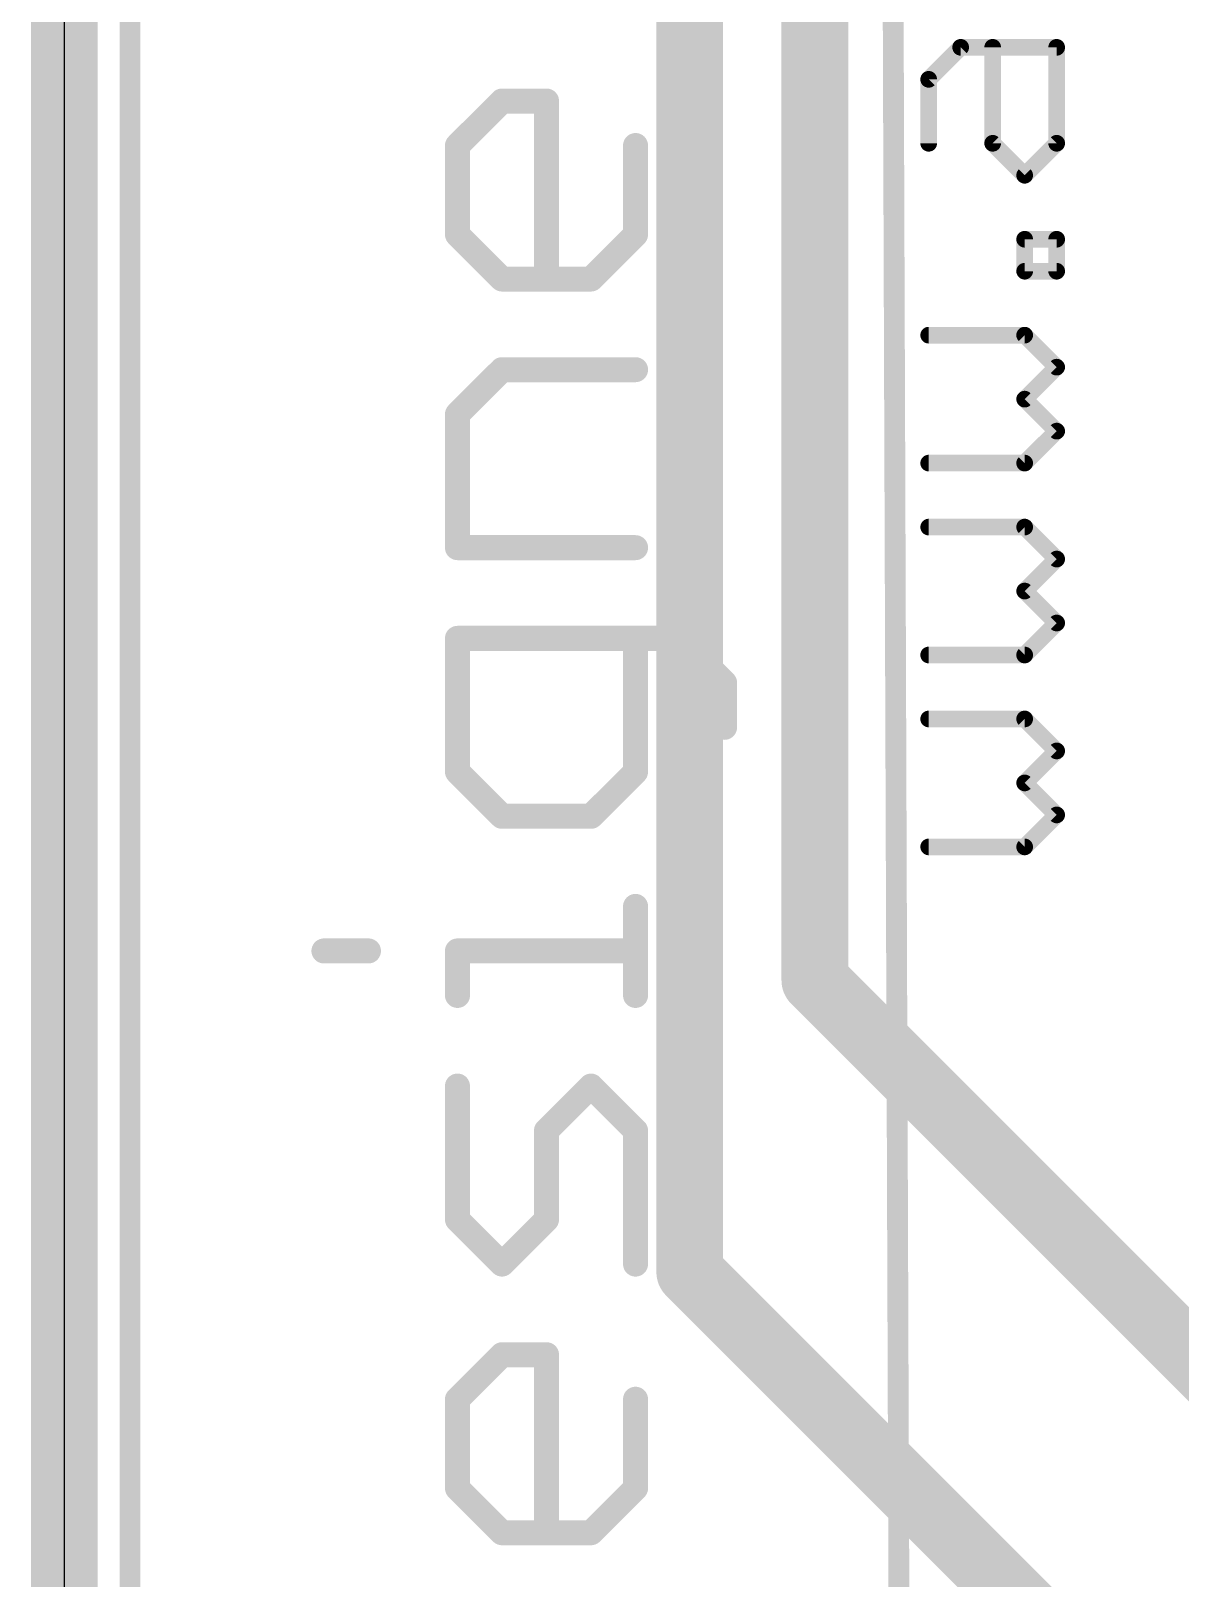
# Model space of a CAD drawing. Extents: x -31.8 to 31.8, y -40.8 to 40.8.
# Drawn here: x -25.6 to -18.6, y -29.8 to -20.38 of the extents above; entities that cross this region are included whole.
import ezdxf

# ---------------------------------------------------------------- set-up
doc = ezdxf.new("R2010")
doc.units = 0
for name, color, linetype in [('1', 12, 'CONTINUOUS'), ('20', 53, 'CONTINUOUS'), ('21', 253, 'CONTINUOUS'), ('22', 253, 'CONTINUOUS')]:
    doc.layers.add(name, color=color, linetype=linetype)

msp = doc.modelspace()

# ---------------------------------------------------------------- linework, layer by layer
at = {"layer": '1', "const_width": 0.4064}
for points in [[(-25.4, 40.64), (-25.4, -40.64)], [(-21.59, 6.858), (-21.59, -27.94)], [(-20.828, 6.096), (-20.828, -26.162)], [(-20.828, -26.162), (-11.43, -35.56)], [(-21.59, -27.94), (-11.43, -38.1)]]:
    msp.add_lwpolyline(points, dxfattribs=at)
at = {"layer": '1', "const_width": 0.2032}
for points in [[(-20.7562, -26.0902, 1), (-20.8998, -26.2338)], [(-20.9296, -26.162, 1), (-20.7264, -26.162)], [(-21.5182, -27.8682, 1), (-21.6618, -28.0118)], [(-21.6916, -27.94, 1), (-21.4884, -27.94)]]:
    msp.add_lwpolyline(points, format="xyb", dxfattribs=at)
at = {"layer": '20'}
msp.add_line((-25.4, 34.29), (-25.4, -34.29), dxfattribs=at)
at = {"layer": '21'}
for points, const_width in [([(-20.1344, -20.6716), (-19.9395, -20.4767)], 0.1016), ([(-19.9395, -20.4767), (-19.3548, -20.4767)], 0.1016), ([(-19.7446, -21.0614), (-19.7446, -20.4767)], 0.1016), ([(-19.3548, -20.4767), (-19.3548, -21.0614)], 0.1016), ([(-20.1344, -21.0614), (-20.1344, -20.6716)], 0.1016), ([(-23.0049, -21.0751), (-22.7337, -20.8039)], 0.1524), ([(-22.7337, -20.8039), (-22.4625, -20.8039)], 0.1524), ([(-22.4625, -20.8039), (-22.4625, -21.8886)], 0.1524), ([(-23.0049, -21.6174), (-23.0049, -21.0751)], 0.1524), ([(-21.9202, -21.0751), (-21.9202, -21.6174)], 0.1524), ([(-19.5497, -21.2563), (-19.7446, -21.0614)], 0.1016), ([(-19.3548, -21.0614), (-19.5497, -21.2563)], 0.1016), ([(-22.7337, -21.8886), (-23.0049, -21.6174)], 0.1524), ([(-21.9202, -21.6174), (-22.1914, -21.8886)], 0.1524), ([(-19.5497, -21.841), (-19.5497, -21.6461)], 0.1016), ([(-19.5497, -21.6461), (-19.3548, -21.6461)], 0.1016), ([(-19.3548, -21.6461), (-19.3548, -21.841)], 0.1016), ([(-22.1914, -21.8886), (-22.7337, -21.8886)], 0.1524), ([(-19.3548, -21.841), (-19.5497, -21.841)], 0.1016), ([(-19.5497, -22.2308), (-20.1344, -22.2308)], 0.1016), ([(-19.3548, -22.4257), (-19.5497, -22.2308)], 0.1016), ([(-23.0049, -22.7122), (-22.7337, -22.4411)], 0.1524), ([(-22.7337, -22.4411), (-21.9202, -22.4411)], 0.1524), ([(-19.5497, -22.6206), (-19.3548, -22.4257)], 0.1016), ([(-19.3548, -22.8155), (-19.5497, -22.6206)], 0.1016), ([(-23.0049, -23.5257), (-23.0049, -22.7122)], 0.1524), ([(-19.5497, -23.0104), (-19.3548, -22.8155)], 0.1016), ([(-20.1344, -23.0104), (-19.5497, -23.0104)], 0.1016), ([(-19.5497, -23.4002), (-20.1344, -23.4002)], 0.1016), ([(-19.3548, -23.5951), (-19.5497, -23.4002)], 0.1016), ([(-21.9202, -23.5257), (-23.0049, -23.5257)], 0.1524), ([(-19.5497, -23.79), (-19.3548, -23.5951)], 0.1016), ([(-19.3548, -23.9849), (-19.5497, -23.79)], 0.1016), ([(-19.5497, -24.1798), (-19.3548, -23.9849)], 0.1016), ([(-21.649, -24.0782), (-23.0049, -24.0782)], 0.1524), ([(-23.0049, -24.0782), (-23.0049, -24.8917)], 0.1524), ([(-21.9202, -24.8917), (-21.9202, -24.0782)], 0.1524), ([(-21.3779, -24.3494), (-21.649, -24.0782)], 0.1524), ([(-20.1344, -24.1798), (-19.5497, -24.1798)], 0.1016), ([(-21.3779, -24.6206), (-21.3779, -24.3494)], 0.1524), ([(-19.5497, -24.5696), (-20.1344, -24.5696)], 0.1016), ([(-19.3548, -24.7645), (-19.5497, -24.5696)], 0.1016), ([(-19.5497, -24.9594), (-19.3548, -24.7645)], 0.1016), ([(-23.0049, -24.8917), (-22.7337, -25.1629)], 0.1524), ([(-22.1914, -25.1629), (-21.9202, -24.8917)], 0.1524), ([(-19.3548, -25.1543), (-19.5497, -24.9594)], 0.1016), ([(-22.7337, -25.1629), (-22.1914, -25.1629)], 0.1524), ([(-19.5497, -25.3492), (-19.3548, -25.1543)], 0.1016), ([(-20.1344, -25.3492), (-19.5497, -25.3492)], 0.1016), ([(-21.9202, -26.2543), (-21.9202, -25.712)], 0.1524), ([(-23.8184, -25.9832), (-23.5472, -25.9832)], 0.1524), ([(-23.0049, -26.2543), (-23.0049, -25.9832)], 0.1524), ([(-23.0049, -25.9832), (-21.9202, -25.9832)], 0.1524), ([(-23.0049, -27.6203), (-23.0049, -26.8068)], 0.1524), ([(-22.1914, -26.8068), (-22.4625, -27.078)], 0.1524), ([(-21.9202, -27.078), (-22.1914, -26.8068)], 0.1524), ([(-22.4625, -27.078), (-22.4625, -27.6203)], 0.1524), ([(-21.9202, -27.8915), (-21.9202, -27.078)], 0.1524), ([(-22.7337, -27.8915), (-23.0049, -27.6203)], 0.1524), ([(-22.4625, -27.6203), (-22.7337, -27.8915)], 0.1524), ([(-23.0049, -28.7152), (-22.7337, -28.444)], 0.1524), ([(-22.7337, -28.444), (-22.4625, -28.444)], 0.1524), ([(-22.4625, -28.444), (-22.4625, -29.5286)], 0.1524), ([(-23.0049, -29.2575), (-23.0049, -28.7152)], 0.1524), ([(-21.9202, -28.7152), (-21.9202, -29.2575)], 0.1524), ([(-22.7337, -29.5286), (-23.0049, -29.2575)], 0.1524), ([(-21.9202, -29.2575), (-22.1914, -29.5286)], 0.1524), ([(-22.1914, -29.5286), (-22.7337, -29.5286)], 0.1524)]:
    msp.add_lwpolyline(points, dxfattribs=dict(at, const_width=const_width))
for points, const_width in [([(-19.9395, -20.4513, 1), (-19.9395, -20.5021)], 0.0508), ([(-19.9215, -20.4947, 1), (-19.9575, -20.4588)], 0.0508), ([(-19.7192, -20.4767, 1), (-19.77, -20.4767)], 0.0508), ([(-19.3294, -20.4767, 1), (-19.3802, -20.4767)], 0.0508), ([(-19.3548, -20.5021, 1), (-19.3548, -20.4513)], 0.0508), ([(-20.109, -20.6716, 1), (-20.1598, -20.6716)], 0.0508), ([(-20.1524, -20.6537, 1), (-20.1164, -20.6896)], 0.0508), ([(-22.7337, -20.7658, 1), (-22.7337, -20.842)], 0.0762), ([(-22.7068, -20.8309, 1), (-22.7606, -20.777)], 0.0762), ([(-22.4244, -20.8039, 1), (-22.5006, -20.8039)], 0.0762), ([(-22.4625, -20.842, 1), (-22.4625, -20.7658)], 0.0762), ([(-22.9668, -21.0751, 1), (-23.043, -21.0751)], 0.0762), ([(-23.0318, -21.0481, 1), (-22.9779, -21.102)], 0.0762), ([(-21.8821, -21.0751, 1), (-21.9583, -21.0751)], 0.0762), ([(-19.7266, -21.0435, 1), (-19.7626, -21.0794)], 0.0508), ([(-19.3368, -21.0794, 1), (-19.3728, -21.0435)], 0.0508), ([(-20.1598, -21.0614, 1), (-20.109, -21.0614)], 0.0508), ([(-19.77, -21.0614, 1), (-19.7192, -21.0614)], 0.0508), ([(-19.3802, -21.0614, 1), (-19.3294, -21.0614)], 0.0508), ([(-19.5677, -21.2384, 1), (-19.5317, -21.2743)], 0.0508), ([(-19.5677, -21.2743, 1), (-19.5317, -21.2384)], 0.0508), ([(-22.9779, -21.5905, 1), (-23.0318, -21.6444)], 0.0762), ([(-23.043, -21.6174, 1), (-22.9668, -21.6174)], 0.0762), ([(-21.9583, -21.6174, 1), (-21.8821, -21.6174)], 0.0762), ([(-21.8933, -21.6444, 1), (-21.9471, -21.5905)], 0.0762), ([(-19.5243, -21.6461, 1), (-19.5751, -21.6461)], 0.0508), ([(-19.5497, -21.6207, 1), (-19.5497, -21.6715)], 0.0508), ([(-19.3294, -21.6461, 1), (-19.3802, -21.6461)], 0.0508), ([(-19.3548, -21.6715, 1), (-19.3548, -21.6207)], 0.0508), ([(-22.7337, -21.8505, 1), (-22.7337, -21.9267)], 0.0762), ([(-22.7606, -21.9155, 1), (-22.7068, -21.8616)], 0.0762), ([(-22.5006, -21.8886, 1), (-22.4244, -21.8886)], 0.0762), ([(-22.2183, -21.8616, 1), (-22.1644, -21.9155)], 0.0762), ([(-22.1914, -21.9267, 1), (-22.1914, -21.8505)], 0.0762), ([(-19.5497, -21.8156, 1), (-19.5497, -21.8664)], 0.0508), ([(-19.5751, -21.841, 1), (-19.5243, -21.841)], 0.0508), ([(-19.3802, -21.841, 1), (-19.3294, -21.841)], 0.0508), ([(-19.3548, -21.8664, 1), (-19.3548, -21.8156)], 0.0508), ([(-20.1344, -22.2054, 1), (-20.1344, -22.2562)], 0.0508), ([(-19.5317, -22.2128, 1), (-19.5677, -22.2488)], 0.0508), ([(-19.5497, -22.2562, 1), (-19.5497, -22.2054)], 0.0508), ([(-22.7337, -22.403, 1), (-22.7337, -22.4792)], 0.0762), ([(-22.7068, -22.468, 1), (-22.7606, -22.4141)], 0.0762), ([(-21.9202, -22.4792, 1), (-21.9202, -22.403)], 0.0762), ([(-19.3368, -22.4437, 1), (-19.3728, -22.4077)], 0.0508), ([(-19.3728, -22.4437, 1), (-19.3368, -22.4077)], 0.0508), ([(-19.5317, -22.6026, 1), (-19.5677, -22.6386)], 0.0508), ([(-19.5677, -22.6026, 1), (-19.5317, -22.6386)], 0.0508), ([(-22.9668, -22.7122, 1), (-23.043, -22.7122)], 0.0762), ([(-23.0318, -22.6853, 1), (-22.9779, -22.7392)], 0.0762), ([(-19.3368, -22.8335, 1), (-19.3728, -22.7975)], 0.0508), ([(-19.3728, -22.8335, 1), (-19.3368, -22.7975)], 0.0508), ([(-20.1344, -22.985, 1), (-20.1344, -23.0358)], 0.0508), ([(-19.5677, -22.9924, 1), (-19.5317, -23.0284)], 0.0508), ([(-19.5497, -23.0358, 1), (-19.5497, -22.985)], 0.0508), ([(-20.1344, -23.3748, 1), (-20.1344, -23.4256)], 0.0508), ([(-19.5317, -23.3822, 1), (-19.5677, -23.4182)], 0.0508), ([(-19.5497, -23.4256, 1), (-19.5497, -23.3748)], 0.0508), ([(-23.0049, -23.4876, 1), (-23.0049, -23.5638)], 0.0762), ([(-21.9202, -23.5638, 1), (-21.9202, -23.4876)], 0.0762), ([(-23.043, -23.5257, 1), (-22.9668, -23.5257)], 0.0762), ([(-19.3368, -23.6131, 1), (-19.3728, -23.5771)], 0.0508), ([(-19.3728, -23.6131, 1), (-19.3368, -23.5771)], 0.0508), ([(-19.5317, -23.772, 1), (-19.5677, -23.808)], 0.0508), ([(-19.5677, -23.772, 1), (-19.5317, -23.808)], 0.0508), ([(-19.3368, -24.0029, 1), (-19.3728, -23.9669)], 0.0508), ([(-19.3728, -24.0029, 1), (-19.3368, -23.9669)], 0.0508), ([(-23.0049, -24.0401, 1), (-23.0049, -24.1163)], 0.0762), ([(-22.9668, -24.0782, 1), (-23.043, -24.0782)], 0.0762), ([(-21.8821, -24.0782, 1), (-21.9583, -24.0782)], 0.0762), ([(-21.6221, -24.0513, 1), (-21.676, -24.1052)], 0.0762), ([(-21.649, -24.1163, 1), (-21.649, -24.0401)], 0.0762), ([(-20.1344, -24.1544, 1), (-20.1344, -24.2052)], 0.0508), ([(-19.5497, -24.2052, 1), (-19.5497, -24.1544)], 0.0508), ([(-19.5677, -24.1618, 1), (-19.5317, -24.1978)], 0.0508), ([(-21.3398, -24.3494, 1), (-21.416, -24.3494)], 0.0762), ([(-21.4048, -24.3763, 1), (-21.3509, -24.3225)], 0.0762), ([(-21.416, -24.6206, 1), (-21.3398, -24.6206)], 0.0762), ([(-20.1344, -24.5442, 1), (-20.1344, -24.595)], 0.0508), ([(-19.5317, -24.5516, 1), (-19.5677, -24.5876)], 0.0508), ([(-19.5497, -24.595, 1), (-19.5497, -24.5442)], 0.0508), ([(-19.3368, -24.7825, 1), (-19.3728, -24.7465)], 0.0508), ([(-19.3728, -24.7825, 1), (-19.3368, -24.7465)], 0.0508), ([(-22.9779, -24.8648, 1), (-23.0318, -24.9187)], 0.0762), ([(-23.043, -24.8917, 1), (-22.9668, -24.8917)], 0.0762), ([(-21.9583, -24.8917, 1), (-21.8821, -24.8917)], 0.0762), ([(-21.8933, -24.9187, 1), (-21.9471, -24.8648)], 0.0762), ([(-19.5317, -24.9414, 1), (-19.5677, -24.9774)], 0.0508), ([(-19.5677, -24.9414, 1), (-19.5317, -24.9774)], 0.0508), ([(-22.7337, -25.1248, 1), (-22.7337, -25.201)], 0.0762), ([(-22.7606, -25.1898, 1), (-22.7068, -25.136)], 0.0762), ([(-22.2183, -25.136, 1), (-22.1644, -25.1898)], 0.0762), ([(-22.1914, -25.201, 1), (-22.1914, -25.1248)], 0.0762), ([(-19.3368, -25.1723, 1), (-19.3728, -25.1363)], 0.0508), ([(-19.3728, -25.1723, 1), (-19.3368, -25.1363)], 0.0508), ([(-20.1344, -25.3238, 1), (-20.1344, -25.3746)], 0.0508), ([(-19.5677, -25.3312, 1), (-19.5317, -25.3672)], 0.0508), ([(-19.5497, -25.3746, 1), (-19.5497, -25.3238)], 0.0508), ([(-21.8821, -25.712, 1), (-21.9583, -25.712)], 0.0762), ([(-23.8184, -25.9451, 1), (-23.8184, -26.0213)], 0.0762), ([(-23.5472, -26.0213, 1), (-23.5472, -25.9451)], 0.0762), ([(-22.9668, -25.9832, 1), (-23.043, -25.9832)], 0.0762), ([(-23.0049, -25.9451, 1), (-23.0049, -26.0213)], 0.0762), ([(-21.9202, -26.0213, 1), (-21.9202, -25.9451)], 0.0762), ([(-23.043, -26.2543, 1), (-22.9668, -26.2543)], 0.0762), ([(-21.9583, -26.2543, 1), (-21.8821, -26.2543)], 0.0762), ([(-22.9668, -26.8068, 1), (-23.043, -26.8068)], 0.0762), ([(-22.1644, -26.7799, 1), (-22.2183, -26.8338)], 0.0762), ([(-22.1644, -26.8338, 1), (-22.2183, -26.7799)], 0.0762), ([(-22.4244, -27.078, 1), (-22.5006, -27.078)], 0.0762), ([(-22.4895, -27.0511, 1), (-22.4356, -27.1049)], 0.0762), ([(-21.8821, -27.078, 1), (-21.9583, -27.078)], 0.0762), ([(-21.9471, -27.1049, 1), (-21.8933, -27.0511)], 0.0762), ([(-22.9779, -27.5934, 1), (-23.0318, -27.6473)], 0.0762), ([(-23.043, -27.6203, 1), (-22.9668, -27.6203)], 0.0762), ([(-22.5006, -27.6203, 1), (-22.4244, -27.6203)], 0.0762), ([(-22.4356, -27.6473, 1), (-22.4895, -27.5934)], 0.0762), ([(-22.7606, -27.8645, 1), (-22.7068, -27.9184)], 0.0762), ([(-22.7606, -27.9184, 1), (-22.7068, -27.8645)], 0.0762), ([(-21.9583, -27.8915, 1), (-21.8821, -27.8915)], 0.0762), ([(-22.7337, -28.4059, 1), (-22.7337, -28.4821)], 0.0762), ([(-22.7068, -28.4709, 1), (-22.7606, -28.417)], 0.0762), ([(-22.4244, -28.444, 1), (-22.5006, -28.444)], 0.0762), ([(-22.4625, -28.4821, 1), (-22.4625, -28.4059)], 0.0762), ([(-22.9668, -28.7152, 1), (-23.043, -28.7152)], 0.0762), ([(-23.0318, -28.6882, 1), (-22.9779, -28.7421)], 0.0762), ([(-21.8821, -28.7152, 1), (-21.9583, -28.7152)], 0.0762), ([(-22.9779, -29.2305, 1), (-23.0318, -29.2844)], 0.0762), ([(-23.043, -29.2575, 1), (-22.9668, -29.2575)], 0.0762), ([(-21.9583, -29.2575, 1), (-21.8821, -29.2575)], 0.0762), ([(-21.8933, -29.2844, 1), (-21.9471, -29.2305)], 0.0762), ([(-22.7337, -29.4905, 1), (-22.7337, -29.5667)], 0.0762), ([(-22.7606, -29.5556, 1), (-22.7068, -29.5017)], 0.0762), ([(-22.5006, -29.5286, 1), (-22.4244, -29.5286)], 0.0762), ([(-22.2183, -29.5017, 1), (-22.1644, -29.5556)], 0.0762), ([(-22.1914, -29.5667, 1), (-22.1914, -29.4905)], 0.0762)]:
    msp.add_lwpolyline(points, format="xyb", dxfattribs=dict(at, const_width=const_width))
at = {"layer": '22', "const_width": 0.127}
for points in [[(-25, 35.71), (-25, -34.29)], [(-20.4, -6.604), (-20.3, -34.29)]]:
    msp.add_lwpolyline(points, dxfattribs=at)

doc.saveas('drawing.dxf')
